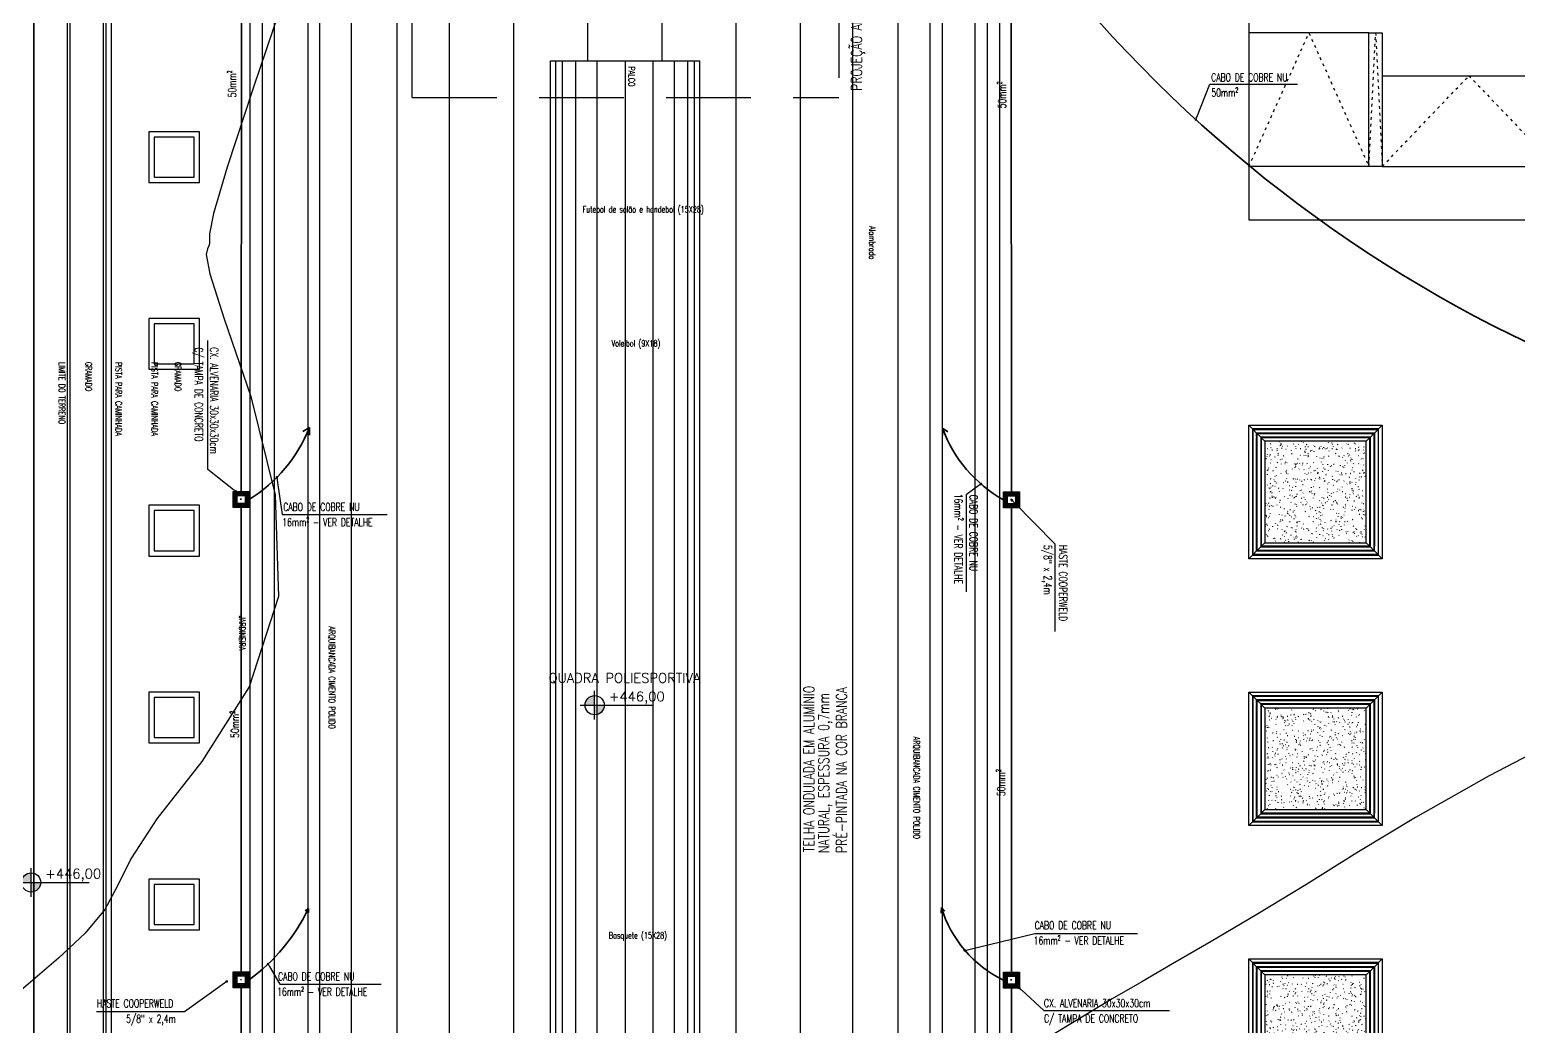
# Model space of a CAD drawing. Header units: inches. Extents: x 462102 to 462370, y 9198066 to 9198227.
# Drawn here: x 462138.5 to 462194.3, y 9198134.2 to 9198171.6 of the extents above; entities that cross this region are included whole.
import ezdxf
from ezdxf import colors
from ezdxf.entities.mleader import LeaderData, LeaderLine
from ezdxf.enums import TextEntityAlignment as Align
from ezdxf.math import Vec2, Vec3

# ---------------------------------------------------------------- set-up
doc = ezdxf.new("R2010")
doc.units = ezdxf.units.IN
doc.header["$MEASUREMENT"] = 0
for name, pattern in [('ACAD_ISO07W100', [3, 0, -3]), ('CONTINU', [0]), ('HIDDEN', [9.524999999999999, 6.35, -3.175]), ('HIDDEN2', [4.762499999999999, 3.175, -1.5875])]:
    doc.linetypes.add(name, pattern=pattern)
for name, color, linetype in [('I-ARQ', 8, 'Continuous'), ('I-CURVANIVEL', 55, 'CONTINU'), ('I-NORMO_ARQ', 8, 'Continuous')]:
    doc.layers.add(name, color=color, linetype=linetype)
for name, color, linetype, lineweight in [('I-CAIXAS', 3, 'Continuous', 30), ('I-ELET_PISO', 5, 'HIDDEN', 35), ('I-LIN_CHAMADA', 9, 'Continuous', 9), ('I-PONTO_ELE', 4, 'Continuous', 30), ('I-TEXTOS', 2, 'Continuous', 25)]:
    doc.layers.add(name, color=color, linetype=linetype, lineweight=lineweight)
doc.styles.add('COTA200', font='ROMANS.SHX')
doc.styles.add('ROMANS', font='romans.shx', dxfattribs={"width": 0.75, "height": 0.1})
doc.linetypes.add('ATERRAMENTO', pattern='A,0.6,-0.25,["+",Standard,S=0.3,R=0,X=-0.11,Y=-0.15],-0.25', length=1.1)

# ---------------------------------------------------------------- blocks, each defined once
blk = doc.blocks.new('A$C41BB26E9')
at = {"layer": 'I-ARQ'}
for p, q in [((3.399999070505146, 25.59999982081354), (-9.29518137127161e-07, 25.59999982081354)), ((11.49999907048186, 25.59999982081354), (3.899999070505146, 25.59999982081354)), ((11.49999907048186, 23.69999982044101), (11.49999907048186, 25.59999982081354)), ((3.399999070505146, 24.09999982081354), (-9.29518137127161e-07, 24.09999982081354)), ((11.49999907048186, 23.69999982044101), (14.49999907048186, 23.69999982044101)), ((11.49999907048186, 21.60999982059002), (11.49999907048186, 23.69999982044101)), ((3.399999070505146, 22.09999982081354), (-9.29518137127161e-07, 22.09999982081354)), ((11.49999907048186, 22.08999982103705), (3.899999070505146, 22.08999982103705)), ((11.49999907048186, 21.60999982059002), (14.49999907048186, 21.60999982059002)), ((3.399999070505146, 20.59999982081354), (-9.29518137127161e-07, 20.59999982081354)), ((7.749999070481863, 16.7299998216331), (11.49999907048186, 16.7299998216331)), ((11.99999907048186, 16.7299998216331), (13.99999907048186, 16.7299998216331)), ((7.249999070481863, 16.07999982126057), (4.249999070481863, 16.07999982126057)), ((4.249999070481863, 11.07999982126057), (4.249999070481863, 16.07999982126057)), ((5.749999070481863, 14.57999982126057), (4.249999070481863, 16.07999982126057)), ((7.249999070481863, 14.57999982126057), (5.749999070481863, 14.57999982126057)), ((5.749999070481863, 12.57999982126057), (5.749999070481863, 14.57999982126057)), ((7.749999070481863, 14.82999982126057), (7.249999070481863, 14.82999982126057)), ((7.749999070481863, 14.82999982126057), (11.49999907048186, 14.82999982126057)), ((11.99999907048186, 14.82999982126057), (14.00158669857774, 14.82999982126057)), ((14.00158669857774, 14.82999982126057), (14.49999907048186, 14.82999982126057)), ((4.249999070481863, 11.07999982126057), (5.749999070481863, 12.57999982126057)), ((7.249999070481863, 12.57999982126057), (5.749999070481863, 12.57999982126057)), ((7.749999070481863, 12.32999982126057), (7.249999070481863, 12.32999982126057)), ((7.749999070481863, 12.32999982126057), (11.49999907048186, 12.32999982126057)), ((11.49999907048186, 12.32999982126057), (11.99999907048186, 12.32999982126057)), ((11.99999907048186, 12.32999982126057), (13.99999907048186, 12.32999982126057)), ((7.249999070481863, 11.07999982126057), (4.249999070481863, 11.07999982126057)), ((7.749999070481863, 10.42999982088804), (11.49999907048186, 10.42999982088804)), ((11.99999907048186, 10.42999982088804), (13.99999907048186, 10.42999982088804)), ((4.499999070481863, 6.999999821186066), (-9.29518137127161e-07, 6.999999821186066)), ((11.49999907048186, 5.879999820142984), (14.49999907048186, 5.879999820142984)), ((11.49999907048186, 3.799999821931124), (11.49999907048186, 5.879999820142984)), ((4.999999070481863, 5.399999821558595), (11.49999907048186, 5.399999821558595)), ((14.49999907048186, 3.799999821931124), (11.49999907048186, 3.799999821931124)), ((11.49999907048186, 1.999999821186066), (11.49999907048186, 3.799999821931124)), ((4.499999070481863, 1.999999821186066), (-9.29518137127161e-07, 1.999999821186066)), ((4.999999070481863, 1.999999821186066), (11.49999907048186, 1.999999821186066))]:
    blk.add_line(p, q, dxfattribs=at)
at = {"layer": 'I-ARQ', "linetype": 'ACAD_ISO07W100', "ltscale": 0.05}
for p, q in [((-9.29518137127161e-07, 25.59999982081354), (1.699999070493504, 24.09999982081354)), ((1.699999070493504, 24.09999982081354), (3.399999070505146, 25.59999982081354)), ((3.399999070505146, 25.59999982081354), (3.649999070505146, 20.59999982081354)), ((3.649999070505146, 20.59999982081354), (3.899999070505146, 25.59999982081354)), ((3.899999070505146, 25.59999982081354), (7.699999070493504, 22.08999982103705)), ((7.699999070493504, 22.08999982103705), (11.49999907048186, 25.59999982081354)), ((11.49999907048186, 23.59999982081354), (14.49999907048186, 23.59999982081354)), ((11.49999907048186, 23.39999982155859), (14.49999907048186, 23.39999982155859)), ((11.49999907048186, 22.99999982118607), (14.49999907048186, 22.99999982118607)), ((-9.29518137127161e-07, 22.09999982081354), (1.699999070493504, 20.59999982081354)), ((1.699999070493504, 20.59999982081354), (3.399999070505146, 22.09999982081354)), ((7.249999070481863, 14.82999982126057), (7.499999070481863, 16.7299998216331)), ((7.499999070481863, 16.7299998216331), (7.749999070481863, 14.82999982126057)), ((7.749999070481863, 14.82999982126057), (9.624999070481863, 16.7299998216331)), ((9.624999070481863, 16.7299998216331), (11.49999907048186, 14.82999982126057)), ((11.99999907048186, 14.82999982126057), (12.99999907048186, 16.7299998216331)), ((12.99999907048186, 16.7299998216331), (13.99999907048186, 14.82999982126057)), ((14.24999907048186, 16.7299998216331), (13.99999907048186, 14.82999982126057)), ((14.49999907048186, 14.82999982126057), (14.24999907048186, 16.7299998216331)), ((7.249999070481863, 12.32999982126057), (7.499999070481863, 10.42999982088804)), ((7.499999070481863, 10.42999982088804), (7.749999070481863, 12.32999982126057)), ((7.749999070481863, 12.32999982126057), (9.624999070481863, 10.42999982088804)), ((9.624999070481863, 10.42999982088804), (11.49999907048186, 12.32999982126057)), ((11.49999907048186, 12.32999982126057), (11.74999907048186, 10.42999982088804)), ((11.74999907048186, 10.42999982088804), (11.99999907048186, 12.32999982126057)), ((11.99999907048186, 12.32999982126057), (12.99999907048186, 10.42999982088804)), ((12.99999907048186, 10.42999982088804), (13.99999907048186, 12.32999982126057)), ((-9.29518137127161e-07, 1.999999821186066), (2.249999070481863, 6.999999821186066)), ((2.249999070481863, 6.999999821186066), (4.499999070481863, 1.999999821186066)), ((4.499999070481863, 1.999999821186066), (4.749999070481863, 6.999999821186066)), ((4.749999070481863, 6.999999821186066), (4.999999070481863, 1.999999821186066)), ((4.999999070481863, 1.999999821186066), (8.249999070481863, 5.399999821558595)), ((8.249999070481863, 5.399999821558595), (11.49999907048186, 1.999999821186066)), ((11.49999907048186, 4.499999821186066), (14.49999907048186, 4.499999821186066)), ((11.49999907048186, 4.099999820813537), (14.49999907048186, 4.099999820813537)), ((11.49999907048186, 3.899999821558595), (14.49999907048186, 3.899999821558595))]:
    blk.add_line(p, q, dxfattribs=at)
at = {"layer": 'I-ARQ'}
for points in [[(14.49999907048186, 23.69999982044101), (14.49999907048186, 27.59999982081354), (-9.29518137127161e-07, 27.59999982081354), (-9.29518137127161e-07, 25.59999982081354)], [(-9.29518137127161e-07, 25.59999982081354), (-9.29518137127161e-07, 1.999999821186066)], [(14.49999907048186, 16.7299998216331), (14.49999907048186, 23.69999982044101)], [(14.49999907048186, 3.799999821931124), (14.49999907048186, 10.42999982088804)], [(-9.29518137127161e-07, 1.999999821186066), (-9.29518137127161e-07, -1.788139343261719e-07), (14.49999907048186, -1.788139343261719e-07), (14.49999907048186, 3.799999821931124)]]:
    blk.add_lwpolyline(points, dxfattribs=at)
for points in [[(3.399999070505146, 25.59999982081354), (3.399999070505146, 20.59999982081354), (3.899999070505146, 20.59999982081354), (3.899999070505146, 25.59999982081354), (3.399999070505146, 25.59999982081354)], [(7.749999070481863, 10.42999982088804), (7.749999070481863, 16.7299998216331), (7.249999070481863, 16.7299998216331), (7.249999070481863, 10.42999982088804)], [(11.99999907048186, 16.7299998216331), (11.99999907048186, 10.42999982088804), (11.49999907048186, 10.42999982088804), (11.49999907048186, 16.7299998216331)], [(14.49999907048186, 16.7299998216331), (14.49999907048186, 10.42999982088804), (13.99999907048186, 10.42999982088804), (13.99999907048186, 16.7299998216331)], [(4.999999070481863, 6.999999821186066), (4.999999070481863, 1.999999821186066), (4.499999070481863, 1.999999821186066), (4.499999070481863, 6.999999821186066)]]:
    blk.add_lwpolyline(points, close=True, dxfattribs=at)
blk = doc.blocks.new('nível-ct-04')
h = blk.add_hatch(color=8)
h.paths.add_polyline_path([(1.047825605148458, -1.31934870298603), (0.8978256051484581, -1.31934870298603), (0.8978256051484581, -1.469348702986029, 0.4142135623730958)])
h.paths.add_polyline_path([(0.8978256051484581, -1.169348702986028, 0.4142135623730958), (0.7478256051484582, -1.31934870298603), (0.8978256051484585, -1.31934870298603)])
for p, q in [((0.8978256051484581, -1.544348702986028), (0.8978256051484581, -1.094348702986029)), ((0.6728256051484585, -1.31934870298603), (1.803147779103823, -1.31934870298603))]:
    blk.add_line(p, q)
blk.add_circle((0.8978256051484581, -1.31934870298603), 0.15)
at = {"style": 'ROMANS'}
blk.add_attdef('0.00', (1.117159978211194, -1.257458989557616), '', height=0.15, dxfattribs=at)
blk = doc.blocks.new('A$C7A5F3391')
at = {"layer": 'I-ARQ', "ltscale": 10}
h = blk.add_hatch(dxfattribs=at)
h.set_pattern_fill('STIPPLE', color=256, scale=1.199999999999999, style=0)
h.set_pattern_definition([(0, (1.314001066493802, 1.12600040435791), (0.5280000000000001, 0.912), [0.024, -0.804, 0.012, -0.3479999999999999, 0.024, -0.8519999999999999]), (10, (1.086001066491008, 1.618000403046608), (0.3227045468060177, 1.141377139893174), [0.01199999999999999, -0.2039999999999996, 0.02399999999999998, -0.6359999999999986, 0.01199999999999999, -0.7919999999999985]), (20, (0.9660010664956644, 1.234000403434038), (0.5338838142368371, 0.8839050135031062), [0.024, -0.6600000000000001, 0.012, -0.4919999999999999, 0.024, -0.384]), (30, (1.314001066493802, 1.162000402808189), (-0.0878770255651225, 1.016207473096821), [0.012, -0.396, 0.024, -0.588, 0.012, -0.7800000000000001]), (40, (0.9780010664835572, 1.426000403240323), (0.1353436692790789, 0.8654814216296473), [0.02399999999999998, -0.5279999999999986, 0.01199999999999999, -0.3359999999999992, 0.02399999999999998, -0.6119999999999985]), (49.99999999999999, (1.158001066418365, 0.9940004032105207), (-0.3209914589391149, 0.942933976102324), [0.012, -0.4440000000000001, 0.024, -0.7320000000000001, 0.012, -0.3720000000000001]), (59.99999999999999, (1.194001066498458, 1.078000403940678), (-0.3978921197972753, 0.8948306325798366), [0.024, -0.4919999999999999, 0.012, -0.5760000000000001, 0.024, -0.4440000000000001]), (70, (1.062001066398807, 0.9340004026889801), (-0.4395690809214816, 0.8623473911932729), [0.01199999999999999, -0.2279999999999996, 0.02399999999999998, -0.3839999999999992, 0.01199999999999999, -0.5279999999999986]), (80, (1.122001066454686, 1.642000403255224), (-0.8342613752752936, 0.6588778018143997), [0.02399999999999998, -0.5279999999999986, 0.01199999999999999, -0.6239999999999986, 0.02399999999999998, -0.5879999999999984]), (90, (1.194001066498458, 1.12600040435791), (-1.056, 0.4440000000000001), [0.012, -0.3720000000000001, 0.024, -0.7320000000000001, 0.012, -0.7440000000000001]), (99.99999999999984, (1.002001066459343, 1.498000403866172), (-0.9564327567144508, 0.5868324990008614), [0.024, -0.4679999999999999, 0.012, -0.3839999999999999, 0.024, -0.8759999999999998]), (109.9999999999999, (0.9180010664276779, 0.814000403508544), (-0.8941034981209792, 0.3513900036253563), [0.012, -0.3119999999999997, 0.02399999999999999, -0.6359999999999995, 0.012, -0.6959999999999995]), (120, (0.5940010664053261, 0.9580004028975964), (-1.167384387633061, 0.101969071343143), [0.02399999999999998, -0.8039999999999985, 0.01199999999999999, -0.3719999999999992, 0.02399999999999998, -0.4919999999999992]), (130, (0.8580010664882138, 0.6940004043281078), (-1.153201201712265, 0.2542105197850551), [0.012, -0.264, 0.024, -0.5160000000000001, 0.012, -0.6720000000000002]), (140, (0.4980010665021837, 1.654000403359532), (-0.8361066983658826, -0.0816675513757016), [0.024, -0.4320000000000001, 0.012, -0.3720000000000001, 0.024, -0.504]), (150, (1.494001066428609, 0.6220004037022591), (-0.9452998889711172, -0.7013074360871939), [0.012, -0.336, 0.024, -0.7440000000000001, 0.012, -0.684]), (160, (0.7020010664127767, 1.294000403955579), (-0.918770361561692, -0.5595042651453135), [0.02399999999999998, -0.5039999999999986, 0.01199999999999999, -0.4559999999999992, 0.02399999999999998, -0.7319999999999985]), (170, (0.7740010664565489, 1.006000403314829), (-0.8459059631251259, -0.5819511161165967), [0.01199999999999999, -0.3959999999999992, 0.02399999999999998, -0.5399999999999985, 0.01199999999999999, -0.5279999999999986])])
h.paths.add_polyline_path([(4.400001066504046, 0.6000004038214684), (4.400001066504046, 4.400000402703881), (0.6000010668067262, 4.400000402703881), (0.6000010664574802, 0.6000004038214684)])
for p, q in [((0.1350010664900765, 4.865000404417515), (1.06648076325655e-06, 5.000000404193997)), ((0.2900010664016008, 4.710000403225422), (0.1550010665087029, 4.845000403001904)), ((0.4450010664295405, 4.555000403895974), (0.3100010665366426, 4.690000403672457)), ((0.465001066448167, 4.535000404343009), (0.6000010664574802, 4.400000402703881)), ((4.535001066396944, 4.535000404343009), (4.400001066504046, 4.400000402703881)), ((4.555001066531986, 4.555000403895974), (4.690001066424884, 4.690000403672457)), ((4.71000106644351, 4.710000403225422), (4.845001066452824, 4.845000403001904)), ((4.86500106647145, 4.865000404417515), (5.000001066480763, 5.000000404193997)), ((0.465001066448167, 0.4650004040449858), (0.6000010664574802, 0.6000004038214684)), ((4.535001066396944, 0.4650004040449858), (4.400001066504046, 0.6000004038214684)), ((0.1350010664900765, 0.13500040397048), (1.06648076325655e-06, 4.041939973831177e-07)), ((0.2900010664016008, 0.2900004032999277), (0.1550010665087029, 0.1550004035234451)), ((0.4450010664295405, 0.4450004026293755), (0.3100010665366426, 0.3100004028528929)), ((4.555001066531986, 0.4450004026293755), (4.690001066424884, 0.3100004028528929)), ((4.71000106644351, 0.2900004032999277), (4.845001066452824, 0.1550004035234451)), ((4.86500106647145, 0.13500040397048), (5.000001066480763, 4.041939973831177e-07))]:
    blk.add_line(p, q, dxfattribs=at)
for points in [[(1.06648076325655e-06, 4.865000404417515), (1.06648076325655e-06, 5.000000404193997), (5.000001066480763, 5.000000404193997), (5.000001066480763, 4.041939973831177e-07), (4.86500106647145, 4.041939973831177e-07)], [(5.000001066480763, 0.13500040397048), (5.000001066480763, 4.041939973831177e-07), (1.06648076325655e-06, 4.041939973831177e-07), (1.06648076325655e-06, 5.000000404193997), (0.1350010664900765, 5.000000404193997)], [(1.06648076325655e-06, 4.710000403225422), (1.06648076325655e-06, 4.845000403001904)], [(1.06648076325655e-06, 4.555000403895974), (1.06648076325655e-06, 4.690000403672457)], [(0.1350010664900765, 4.865000404417515), (0.1350010664900765, 0.13500040397048), (4.86500106647145, 0.13500040397048)], [(4.86500106647145, 0.13500040397048), (4.86500106647145, 4.865000404417515), (0.1350010664900765, 4.865000404417515)], [(0.1550010665087029, 4.845000403001904), (4.845001066452824, 4.845000403001904), (4.845001066452824, 0.1550004035234451), (0.1550010665087029, 0.1550004035234451), (0.1550010665087029, 4.845000403001904)], [(0.2900010664016008, 4.710000403225422), (0.2900010664016008, 0.2900004032999277), (4.71000106644351, 0.2900004032999277)], [(0.2900010664016008, 4.575000403448939), (0.2900010665180162, 4.710000403225422), (4.71000106644351, 4.710000403225422), (4.71000106644351, 0.4650004040449858)], [(4.71000106644351, 0.2900004032999277), (4.71000106644351, 4.710000403225422), (0.2900010664016008, 4.710000403225422)], [(4.53500106651336, 0.2900004032999277), (0.2900010665180162, 0.2900004032999277), (0.2900010665180162, 4.535000404343009)], [(4.53500106651336, 0.4650004040449858), (0.465001066448167, 0.4650004040449858), (0.465001066448167, 4.535000404343009)], [(4.535001066396944, 4.041939973831177e-07), (4.400001066504046, 4.041939973831177e-07)]]:
    blk.add_lwpolyline(points, dxfattribs=at)
for points in [[(4.690001066424884, 0.3100004028528929), (0.3100010665366426, 0.3100004028528929), (0.3100010665366426, 4.690000403672457), (4.690001066424884, 4.690000403672457), (4.690001066424884, 0.3100004028528929)], [(4.555001066531986, 0.4450004026293755), (4.555001066531986, 4.555000403895974), (0.4450010664295405, 4.555000403895974), (0.4450010664295405, 0.4450004026293755), (4.555001066531986, 0.4450004026293755)], [(0.465001066448167, 4.535000404343009), (0.465001066448167, 0.4650004040449858), (4.53500106651336, 0.4650004040449858), (4.53500106651336, 4.535000404343009)], [(4.400001066504046, 0.6000004038214684), (4.400001066504046, 4.400000402703881), (0.6000010664574802, 4.400000402703881), (0.6000010664574802, 0.6000004038214684), (4.400001066504046, 0.6000004038214684)]]:
    blk.add_lwpolyline(points, close=True, dxfattribs=at)
blk = doc.blocks.new('A$C21CB53E2')
at = {"layer": 'I-ARQ'}
for p, q in [((74.66796443495582, 28.10000092028349), (10.11734063204085, 28.10000092028395)), ((74.66796443495582, 27.63315909984999), (10.11734063204085, 27.63315909985022)), ((74.66796443495582, 27.17772923855159), (10.11734063204085, 27.17772923855159)), ((75.11754856634457, 25.95000092028408), (9.667548566345658, 25.95000092028386)), ((75.11754856634548, 25.48884090134925), (9.667548566344976, 25.48884090134925)), ((75.11754856634502, 24.2933401874875), (9.667548566345204, 24.29334018748727)), ((75.11754856634502, 22.58468454463673), (9.667548566344976, 22.58468454463673)), ((75.11754856634502, 20.62815266343341), (9.667548566345431, 20.62815266343341)), ((75.11754856634502, 18.21528372856051), (9.667548566345431, 18.21528372856028)), ((16.96754856634493, 11.25000092028404), (16.96754856634448, 16.85000092028395)), ((67.8175485663462, 16.85000092028395), (16.96754856634493, 16.85000092028395)), ((67.8175485663462, 16.6500009202839), (16.96754856634493, 16.6500009202839)), ((67.8175485663462, 16.4000009202839), (16.96754856634493, 16.4000009202839)), ((67.8175485663462, 15.9000009202839), (16.96754856634493, 15.9000009202839)), ((16.96754856634493, 15.43422089745422), (9.667548566345431, 15.43422089745422)), ((67.8175485663462, 15.10000092028395), (16.96754856634493, 15.10000092028395)), ((16.96754856634493, 14.05000092028376), (67.81754856634666, 14.05000092028376)), ((67.81754856634666, 13.00000092028404), (16.96754856634493, 13.00000092028404)), ((16.96754856634493, 12.65582397035178), (9.667548566345431, 12.65582397035178)), ((67.81754856634666, 12.20000092028386), (16.96754856634493, 12.20000092028386)), ((67.81754856634666, 11.70000092028386), (16.96754856634493, 11.70000092028386)), ((67.81754856634666, 11.45000092028386), (16.96754856634493, 11.45000092028386)), ((67.81754856634666, 11.25000092028404), (16.96754856634493, 11.25000092028404)), ((75.11754856634502, 9.874761139245493), (9.667548566345431, 9.874761139245493)), ((75.11754856634502, 7.461892204372589), (9.667548566345431, 7.461892204372589)), ((18.34248583493013, 6.067880218281289), (9.667548566345204, 6.067880218281289)), ((75.11754856634502, 5.50536032316927), (9.667548566344976, 5.505360323169043)), ((75.11754856634502, 3.796704680318726), (9.667548566345204, 3.796704680318726)), ((75.11754856634548, 2.601203966456751), (9.667548566344976, 2.601203966456524)), ((9.667548566345204, 2.150000920283901), (75.11754856634548, 2.1500009202814)), ((74.66817236926204, 0.9123222320297373), (10.11734063204085, 0.9123222320295099)), ((74.66817236926204, 0.4568923707311114), (10.11734063204085, 0.4568923707308841)), ((74.66817236926204, 9.202844921674114e-07), (10.11734063204085, 9.202840374200605e-07))]:
    blk.add_line(p, q, dxfattribs=at)
at = {"layer": 'I-ARQ', "linetype": 'HIDDEN2'}
for p in [(9.667548566345658, 22.06788021828129), (18.34248583493059, 6.067880218281289)]:
    blk.add_line(p, (18.34248583493059, 22.06788021828106), dxfattribs=at)
at = {"layer": 'I-NORMO_ARQ', "style": 'ROMANS', "width": 0.75}
for s, p in [('PROJEÇÃO ANFI-TEATRO', (18.09552113756462, 22.92930657310967)), ('PRÉ-PINTADA NA COR BRANCA', (46.65857842528902, 22.36408545566888)), ('NATURAL, ESPESSURA 0,7mm', (46.65857842528902, 21.6977477198107)), ('TELHA ONDULADA EM ALUMÍNIO', (46.62643556814618, 21.14254981353229))]:
    blk.add_text(s, height=0.4, rotation=180, dxfattribs=at).set_placement(p)
blk = doc.blocks.new('JUAZEIRO_BLOCO')
at = {"layer": 'I-ARQ'}
for p, q in [((461828.9743295327, 9198192.834912125, 446.0000000000001), (461828.9741065404, 9198100.157361489, 446.0000000000001)), ((461828.9742180366, 9198146.496136807, 446.0000000000001), (461828.97432953, 9198192.834912132, 446.0000000000001)), ((461830.2243541618, 9198192.865973864, 446.0000000000001), (461830.2241064035, 9198100.15735096, 446.0000000000001)), ((461830.3241063957, 9198192.940968724, 446.0000000000001), (461830.3241064036, 9198110.72088972, 446.0000000000001)), ((461831.5741063952, 9198192.940968728, 446.0000000000001), (461831.5741063994, 9198110.72061366, 446.0000000000001)), ((461831.6741063952, 9198192.940968728, 446.0000000000001), (461831.6741063994, 9198110.72061366, 446.0000000000001)), ((461831.8741063952, 9198192.940968728, 446.0000000000001), (461831.8741063994, 9198110.72061366, 446.0000000000001)), ((461828.9740607737, 9198100.153742524, 446.0000000000001), (461828.9742180366, 9198146.496136807, 446.0000000000001))]:
    blk.add_line(p, q, dxfattribs=at)
at = {"layer": 'I-ARQ', "elevation": 446.0000000000001, "flags": 128}
for points in [[(461835.6428347847, 9198104.363733249, -1.841338907149301), (461828.9741065404, 9198100.157361485), (461828.97432953, 9198192.834912129, -0.408864240472913), (461841.2380793752, 9198205.536487207), (461914.2341016061, 9198205.535424743, -0.4089237413250195), (461926.4978513917, 9198192.834912129), (461926.4980743812, 9198100.157361494, -1.841338897689902), (461919.8293461381, 9198104.363733895, -8.268917707333426)], [(461828.9742361191, 9198154.01158512), (461828.9743295301, 9198192.834912123, -0.4088642420653616), (461841.2380794407, 9198205.536487207), (461877.7360904609, 9198205.535955975), (461914.2341016077, 9198205.535424743, -0.4089237411122317), (461926.4978513917, 9198192.834912129), (461926.4979628864, 9198146.496136812)]]:
    blk.add_lwpolyline(points, format="xyb", dxfattribs=at)
at = {"layer": 'I-ARQ', "elevation": 446, "flags": 128}
for points in [[(461835.1942668744, 9198167.753303459), (461833.2942668745, 9198167.753303459), (461833.2942668745, 9198165.85330346), (461835.1942668744, 9198165.85330346)], [(461834.9942668744, 9198167.55330346), (461833.4942668744, 9198167.55330346), (461833.4942668744, 9198166.05330346), (461834.9942668744, 9198166.05330346)], [(461835.1942668744, 9198160.753303459), (461833.2942668745, 9198160.753303459), (461833.2942668745, 9198158.85330346), (461835.1942668744, 9198158.85330346)], [(461834.9942668744, 9198160.55330346), (461833.4942668744, 9198160.55330346), (461833.4942668744, 9198159.05330346), (461834.9942668744, 9198159.05330346)], [(461835.1942668744, 9198153.753303459), (461833.2942668745, 9198153.753303459), (461833.2942668745, 9198151.85330346), (461835.1942668744, 9198151.85330346)], [(461834.9942668744, 9198153.55330346), (461833.4942668744, 9198153.55330346), (461833.4942668744, 9198152.05330346), (461834.9942668744, 9198152.05330346)], [(461835.1942668744, 9198146.753303459), (461833.2942668745, 9198146.753303459), (461833.2942668745, 9198144.85330346), (461835.1942668744, 9198144.85330346)], [(461834.9942668744, 9198146.55330346), (461833.4942668744, 9198146.55330346), (461833.4942668744, 9198145.05330346), (461834.9942668744, 9198145.05330346)], [(461835.1942668744, 9198139.745659972), (461833.2942668745, 9198139.745659972), (461833.2942668745, 9198137.845659973), (461835.1942668744, 9198137.845659973)], [(461834.9942668744, 9198139.545659972), (461833.4942668744, 9198139.545659972), (461833.4942668744, 9198138.045659972), (461834.9942668744, 9198138.045659972)]]:
    blk.add_lwpolyline(points, close=True, dxfattribs=at)
at = {"layer": 'I-CURVANIVEL', "flags": 128}
for points, elevation in [([(461840.1126545926, 9198227.127946895), (461840.4124263837, 9198227.015050981), (461840.6671156802, 9198226.28898051), (461841.0031481963, 9198224.330588754), (461841.4096028272, 9198220.822138065), (461841.8406958146, 9198216.633610629), (461842.2419277412, 9198212.931918584), (461842.574853842, 9198210.597837705), (461842.8652479753, 9198209.36759828), (461843.1549386558, 9198208.69129422), (461843.4580631132, 9198207.994194437), (461843.6779934434, 9198206.602267822), (461843.6904104557, 9198203.816658247), (461843.4208371278, 9198199.281739306), (461842.9941650965, 9198194.014803428), (461842.5851281666, 9198189.376372768), (461842.3288124535, 9198186.405144943), (461842.2017133219, 9198184.85251947), (461842.1406784483, 9198184.148071328), (461842.0819518168, 9198183.766654935), (461841.9593626381, 9198183.364242457), (461841.7061364274, 9198182.642085489), (461841.2605177209, 9198181.33723183), (461840.580827121, 9198179.329914084), (461839.6304042485, 9198176.536161052), (461838.4258880555, 9198173.013846386), (461837.1971148257, 9198169.388223121), (461836.2272201736, 9198166.426389137), (461835.7202333119, 9198164.691341698), (461835.563757843, 9198163.929675639), (461835.5662909659, 9198163.683885152), (461835.5686701999, 9198163.5669517), (461835.5410943489, 9198163.473805701), (461835.4861025356, 9198163.36986482), (461835.4410060097, 9198163.150184091), (461835.5822045293, 9198162.428368041), (461836.1208699776, 9198160.747658558), (461837.1171687115, 9198157.834906317), (461838.0272449775, 9198154.151397116), (461838.1562374963, 9198150.342025543), (461837.0569850589, 9198146.95508855), (461835.2731267372, 9198144.152492587), (461833.5960016755, 9198141.99954648), (461832.6142659876, 9198140.506605474), (461832.1058436765, 9198139.464210542), (461831.6459757156, 9198138.607949084), (461830.9007161005, 9198137.721256303), (461829.8993709097, 9198136.77895862), (461828.7620592409, 9198135.803730262), (461827.5975992793, 9198134.819094803), (461826.4696055465, 9198133.851973152), (461825.4303916491, 9198132.93013556), (461824.5240399656, 9198132.081062052), (461823.7617079649, 9198131.33107177), (461823.1463218877, 9198130.706193626), (461822.6701041418, 9198130.217358291), (461822.2824618125, 9198129.81510342), (461821.9220981537, 9198129.434868421), (461821.5243859769, 9198129.002204364), (461821.0113763266, 9198128.403108919), (461820.3017898051, 9198127.513691396), (461819.3304335326, 9198126.227240928), (461818.0964607064, 9198124.505765928), (461816.6151110423, 9198122.328454616), (461814.9268082225, 9198119.737588024), (461813.1727118037, 9198117.027818423), (461811.5191653076, 9198114.556890879), (461810.0682243486, 9198112.553362476), (461808.664792901, 9198110.729038294), (461807.0894870327, 9198108.666535435), (461805.2216752666, 9198106.092806187), (461803.3357359558, 9198103.312143661), (461801.8047999095, 9198100.773176175), (461800.9018919542, 9198098.834244391), (461800.499612978, 9198097.492538419), (461800.3704578856, 9198096.65496071), (461800.3223047204, 9198096.221094945), (461800.3045640806, 9198096.061249664), (461800.3020297036, 9198096.038414624)], 447.9999996842639), ([(461898.1126596829, 9198227.159372637), (461898.2303214574, 9198227.113748157), (461898.2015451429, 9198226.824058989), (461897.9591864878, 9198226.043479312), (461897.4169000684, 9198224.605134878), (461896.6494172816, 9198222.653674332), (461895.7717387324, 9198220.411627049), (461894.8981131081, 9198218.065071939), (461894.1397814321, 9198215.654286059), (461893.6072328126, 9198213.183095999), (461893.3684026338, 9198210.595606541), (461893.3210113817, 9198207.597035183), (461893.3202258176, 9198203.83287761), (461893.2521425207, 9198199.14782923), (461893.1265773295, 9198194.183384351), (461892.9842758991, 9198189.780237), (461892.8019132105, 9198186.549767517), (461892.2998815489, 9198184.186101502), (461891.1345025274, 9198182.154050885), (461889.1527140575, 9198179.93986943), (461886.9639192566, 9198177.115578335), (461885.3681375422, 9198173.274640651), (461885.0000232055, 9198168.301962389), (461885.8327700278, 9198163.248221384), (461887.6742066664, 9198159.455538433), (461890.314417328, 9198157.865382416), (461893.4725084248, 9198157.816614535), (461896.8498419191, 9198158.247444069), (461900.1266226278, 9198158.296761567), (461902.8984267779, 9198157.906182636), (461904.7396734499, 9198157.21800414), (461905.3376502584, 9198156.3531689), (461904.8311189546, 9198155.347203504), (461903.4717098263, 9198154.214280501), (461901.5446013038, 9198152.993646277), (461899.4691644016, 9198151.82484261), (461897.6983182795, 9198150.872485138), (461896.4914295357, 9198150.216500083), (461895.3336545303, 9198149.598056087), (461893.5165970608, 9198148.673632387), (461890.5733914087, 9198147.210323477), (461887.003293786, 9198145.417684907), (461883.547090887, 9198143.61588748), (461880.775032918, 9198142.057482371), (461878.5752241254, 9198140.724542225), (461876.6652322678, 9198139.531520043), (461874.8300236692, 9198138.416219506), (461873.1241589088, 9198137.409846902), (461871.6695971339, 9198136.56695918), (461870.5147836364, 9198135.90047823), (461869.4141082941, 9198135.256785696), (461868.0484471318, 9198134.440628147), (461866.2242402425, 9198133.334104972), (461864.2501839893, 9198132.12872679), (461862.5605388081, 9198131.093357034), (461861.4626980615, 9198130.420722816), (461860.7565868377, 9198129.99900598), (461860.1152631562, 9198129.640252048), (461859.2956050748, 9198129.202807175), (461858.389770803, 9198128.730220055), (461857.5737385904, 9198128.312340014), (461856.9816271039, 9198128.015355788), (461856.5801166904, 9198127.810813805), (461856.2940281113, 9198127.646599894), (461856.0554325294, 9198127.48012739), (461855.8254026988, 9198127.306919632), (461855.5722617717, 9198127.132027455), (461855.2034967852, 9198126.887338627), (461854.383250311, 9198126.21208861), (461852.7148288038, 9198124.672349786), (461850.0057458284, 9198122.04710467), (461846.8803433838, 9198118.966976253), (461844.1671705774, 9198116.27549765), (461842.4752791384, 9198114.599461257), (461841.5357312897, 9198113.698696636), (461840.8600918755, 9198113.116292616), (461840.0393061408, 9198112.459218781), (461838.981840931, 9198111.589967687), (461837.6755434913, 9198110.434912615), (461836.1361240454, 9198108.963716451), (461834.4907447346, 9198107.319200462), (461832.8944306813, 9198105.687475506), (461831.4660673629, 9198104.203048637), (461830.1799816845, 9198102.794011686), (461828.9743609067, 9198101.336852664), (461827.8275280661, 9198099.76256616), (461826.8783492979, 9198098.22017301), (461826.3058265142, 9198096.913200619), (461826.2051197609, 9198095.949771753), (461826.3360216289, 9198095.056390649), (461826.3744828441, 9198093.864156906), (461826.0812870528, 9198092.140395178), (461825.5565495796, 9198090.197330303), (461824.9852186676, 9198088.483412186), (461824.4988797675, 9198087.32894225), (461824.0156671563, 9198086.591628067), (461823.4003523177, 9198086.011028739), (461822.572771702, 9198085.408783076), (461821.6730216236, 9198084.934848737), (461820.8962633631, 9198084.82126308), (461820.3874674446, 9198085.227887832), (461820.0908413631, 9198086.025882157), (461819.9004018563, 9198087.014229592), (461819.7097913476, 9198087.984742496), (461819.4111549989, 9198088.70054856), (461818.8962636579, 9198088.917604316), (461818.1104382382, 9198088.477819975), (461817.2131999136, 9198087.566920495), (461816.4176199224, 9198086.456584511), (461815.8846358508, 9198085.360045228), (461815.5666506675, 9198084.256754061), (461815.3639336894, 9198083.06771699), (461815.1934300853, 9198081.762026167), (461815.0387884511, 9198080.501118496), (461814.900333233, 9198079.49451705), (461814.7494985293, 9198078.840807198), (461814.4421570401, 9198078.194823483), (461813.805291114, 9198077.100462753), (461812.7473431387, 9198075.273322105), (461811.5025956513, 9198073.11579969), (461810.3867912267, 9198071.201993909), (461809.6435116397, 9198069.97180924), (461809.2276954685, 9198069.328374468), (461809.02212049, 9198069.04062443), (461808.9239337988, 9198068.909081532), (461808.8877597548, 9198068.860618357), (461808.8825920339, 9198068.85369505)], 446.9999996849687)]:
    blk.add_lwpolyline(points, dxfattribs=dict(at, elevation=elevation))
at = {"rotation": 269.9999999999999}
blk.add_blockref('A$C21CB53E2', (461837.0963866651, 9198187.381059961, 446), dxfattribs=at)
at = {"layer": 'I-ARQ'}
for name, p in [('A$C41BB26E9', (461874.5342677996, 9198164.453303635, 446)), ('A$C7A5F3391', (461874.5342658036, 9198151.7531278, 446)), ('A$C7A5F3391', (461874.5342658036, 9198141.7531278, 446)), ('A$C7A5F3391', (461874.5342658036, 9198131.7531278, 446))]:
    blk.add_blockref(name, p, dxfattribs=at)
at = {"layer": 'I-ARQ', "xscale": 2.400000002235174, "yscale": 2.399999998509884, "zscale": 2.399999999999998}
for p in [(461847.8508821948, 9198149.427944364, 446), (461826.7236745149, 9198142.787703807, 446)]:
    blk.add_blockref('nível-ct-04', p, dxfattribs=at).add_auto_attribs({'0.00': '+446,00'})
at = {"layer": 'I-ARQ', "style": 'COTA200'}
blk.add_text('QUADRA POLIESPORTIVA', height=0.3600000000000001, dxfattribs=at).set_placement((461851.1248254625, 9198147.282950005, 446), align=Align.MIDDLE_CENTER)
blk = doc.blocks.new('30X30')
at = {"layer": 'I-CAIXAS', "lineweight": 0}
h = blk.add_hatch(dxfattribs=at)
h.set_pattern_fill('STEEL', color=9, scale=0.018, style=0)
h.set_pattern_definition([(45, (-539.5744688975968, 88.7598060252656), (-0.04041115254481119, 0.04041115254481119), []), (45, (-539.5744688975968, 88.78838102526561), (-0.04041115254481119, 0.04041115254481119), [])])
h.paths.add_polyline_path([(0.2999999999999545, 0.3000000000000256), (-0.2999999999999545, 0.3000000000000256), (-0.2999999999999545, -0.299999999999983), (0.2999999999999545, -0.2999999999999829)])
h.paths.add_polyline_path([(0.1499999999999773, -0.1499999999999773), (-0.1499999999999773, -0.1499999999999772), (-0.1499999999999773, 0.1500000000000199), (0.1499999999999773, 0.1500000000000199)], flags=16)
at = {"layer": 'I-CAIXAS'}
for points in [[(-0.2999999999999545, 0.3000000000000256), (0.2999999999999545, 0.3000000000000256), (0.2999999999999545, -0.2999999999999829), (-0.2999999999999545, -0.2999999999999829)], [(-0.1499999999999773, 0.1500000000000199), (0.1499999999999773, 0.1500000000000199), (0.1499999999999773, -0.1499999999999773), (-0.1499999999999773, -0.1499999999999773)]]:
    blk.add_lwpolyline(points, close=True, dxfattribs=at)
blk = doc.blocks.new('_Dot')
at = {"color": 0, "linetype": 'ByBlock', "lineweight": -2}
blk.add_line((-0.5, 0), (-1, 0), dxfattribs=at)
at = {"color": 0, "linetype": 'ByBlock', "const_width": 0.5}
blk.add_lwpolyline([(-0.25, 0, 1), (0.25, 0, 1)], format="xyb", close=True, dxfattribs=at)

msp = doc.modelspace()

# ---------------------------------------------------------------- linework, layer by layer
at = {"layer": 'I-ELET_PISO', "linetype": 'ATERRAMENTO', "ltscale": 2}
for p, q in [((462146.4714356464, 9198175.181763358, 446), (462146.4540416215, 9198154.275417786, 446)), ((462175.3298715137, 9198175.252456501, 446), (462175.3345984005, 9198154.26106859, 446)), ((462146.4540416215, 9198153.675417786, 446), (462146.4607149184, 9198136.27076842, 446)), ((462146.4607149184, 9198135.670768421, 446), (462146.4781847473, 9198114.811016971, 446)), ((462175.3377618183, 9198135.660200186, 446), (462175.3428208314, 9198126.206351444, 446))]:
    msp.add_line(p, q, dxfattribs=at)
at = {"layer": 'I-ELET_PISO'}
for p, q in [((462149.0174910434, 9198156.673545914, 446), (462148.7770865865, 9198156.51516972, 446)), ((462149.0174910434, 9198156.673545914, 446), (462149.0174910434, 9198156.381157694, 446)), ((462172.7576692298, 9198156.638769502, 446), (462172.7488884803, 9198156.364271192, 446)), ((462172.7576692298, 9198156.638769502, 446), (462172.9524178922, 9198156.505732158, 446)), ((462148.9829272486, 9198138.650683548, 446), (462148.8545826793, 9198138.552779743, 446)), ((462148.9829272486, 9198138.650683548, 446), (462148.9829272486, 9198138.497510124, 446)), ((462172.7147178471, 9198138.684911342, 446), (462172.6976358693, 9198138.466522332, 446)), ((462172.7147178471, 9198138.684911342, 446), (462172.845933453, 9198138.542395867, 446))]:
    msp.add_line(p, q, dxfattribs=at)
at = {"layer": 'I-ELET_PISO', "linetype": 'ATERRAMENTO', "ltscale": 4}
msp.add_line((462175.3345984005, 9198153.66106859, 446), (462175.3377618183, 9198136.260200186, 446), dxfattribs=at)
at = {"layer": 'I-ELET_PISO', "linetype": 'ATERRAMENTO', "ltscale": 2}
for centre, radius, start, end in [((462216.5708727076, 9198205.821557226, 446), 50.91545971365273, 216.4768003887704, 244.7030652415562), ((462143.8632234547, 9198158.698977767, 446), 5.537946241171463, 301.4666275336461, 338.5470538728954), ((462177.5385860007, 9198158.397205077, 446), 5.094041699122754, 200.1936739824235, 240.5573430699816), ((462176.9606226094, 9198139.95224985, 446), 4.431010510295338, 196.6195705650511, 244.2811591921216)]:
    msp.add_arc(centre, radius, start, end, dxfattribs=at)
at = {"layer": 'I-ELET_PISO', "linetype": 'ATERRAMENTO', "ltscale": 4}
msp.add_arc((462142.6005653095, 9198141.681703802, 446), 7.065523880751305, 306.0715892103739, 334.5966890412505, dxfattribs=at)
at = {"layer": 'I-PONTO_ELE'}
for points in [[(462146.418618324, 9198153.955897698, 446), (462146.418618324, 9198154.0133977, 446), (462146.4761183251, 9198153.955897698, 446), (462146.4761183251, 9198154.0133977, 446)], [(462175.299175103, 9198153.941548504, 446), (462175.299175103, 9198153.999048503, 446), (462175.3566751041, 9198153.941548504, 446), (462175.3566751041, 9198153.999048503, 446)], [(462146.425291621, 9198135.951248333, 446), (462146.425291621, 9198136.008748334, 446), (462146.482791622, 9198135.951248333, 446), (462146.482791622, 9198136.008748334, 446)], [(462175.3023385208, 9198135.940680098, 446), (462175.3023385208, 9198135.998180099, 446), (462175.3598385219, 9198135.940680098, 446), (462175.3598385219, 9198135.998180099, 446)]]:
    msp.add_solid(points, dxfattribs=at)

# ---------------------------------------------------------------- block references
at = {"layer": 'I-CAIXAS', "rotation": 180}
for p in [(462146.4540416215, 9198153.975417785, 446), (462175.3345984005, 9198153.961068591, 446), (462146.4607149184, 9198135.97076842, 446), (462175.3377618183, 9198135.960200185, 446)]:
    msp.add_blockref('30X30', p, dxfattribs=at)
at = {"layer": 'I-TEXTOS', "color": 2}
msp.add_blockref('JUAZEIRO_BLOCO', (309.7066408860264, 0), dxfattribs=at)

# ---------------------------------------------------------------- texts
at = {"layer": 'I-NORMO_ARQ', "style": 'ROMANS', "width": 0.7}
for s, p in [('PALCO', (462161.0984806668, 9198169.824480392, 446)), ('Alambrado', (462170.1190061148, 9198163.59391038, 446)), ('ARQUIBANCADA CIMENTO POLIDO', (462149.8608733405, 9198147.295384, 446)), ('ARQUIBANCADA CIMENTO POLIDO', (462171.7860031508, 9198143.16942207, 446))]:
    msp.add_text(s, height=0.24, rotation=270, dxfattribs=at).set_placement(p, align=Align.MIDDLE_CENTER)
for s, p in [('Futebol de salão e handebol (15X28)', (462161.5313571345, 9198164.843153099, 446)), ('Voleibol (9X18)', (462161.2602891445, 9198159.822398381, 446)), ('Basquete (15X28)', (462161.3340128165, 9198137.63544224, 446))]:
    msp.add_text(s, height=0.24, dxfattribs=at).set_placement(p, align=Align.MIDDLE_CENTER)
for s, p in [('LIMITE DO TERRENO', (462139.6186864384, 9198159.12744055, 446)), ('GRAMADO', (462140.6209077694, 9198159.12744055, 446)), ('PISTA PARA CAMINHADA', (462141.7459077694, 9198159.12744055, 446)), ('PISTA PARA CAMINHADA', (462143.095907769, 9198159.12744055, 446)), ('GRAMADO', (462143.970907769, 9198159.12744055, 446)), ('JARDINEIRA', (462146.3837444212, 9198149.62168711, 446))]:
    msp.add_text(s, height=0.24, rotation=270, dxfattribs=at).set_placement(p)
at = {"layer": 'I-TEXTOS', "color": 2, "style": 'ROMANS', "width": 0.7}
for s, rotation, p in [('50mm²', 90, (462146.2719966993, 9198169.040642545, 446)), ('50mm²', 90, (462175.1350731822, 9198168.628392236, 446)), ('C/ TAMPA DE CONCRETO', 270, (462144.7210200902, 9198159.671349093, 446)), ('CX. ALVENARIA 30x30x30cm', 270, (462145.2941437017, 9198159.677124968, 446)), ('16mm² - VER DETALHE', 270, (462173.1979429804, 9198154.18861036, 446)), ('CABO DE COBRE NU', 270, (462173.7708211791, 9198154.151652884, 446)), ('5/8" x 2,4m', 270, (462176.5547290973, 9198152.267798074, 446)), ('HASTE COOPERWELD', 270, (462177.1278527107, 9198152.273573948, 446)), ('50mm²', 90, (462146.3773935917, 9198145.038555553, 446)), ('50mm²', 90, (462175.0986689207, 9198142.85391061, 892))]:
    msp.add_text(s, height=0.3, rotation=rotation, dxfattribs=at).set_placement(p)
for s, p in [('CABO DE COBRE NU', (462182.8286761885, 9198169.640881332)), ('50mm²', (462182.834452063, 9198169.067757718)), ('CABO DE COBRE NU', (462148.0388695896, 9198153.54205372, 446)), ('16mm² - VER DETALHE', (462148.0019121114, 9198152.969175523, 446)), ('CABO DE COBRE NU', (462176.2090899436, 9198137.865023566, 446)), ('16mm² - VER DETALHE', (462176.1721324654, 9198137.292145368, 446)), ('CABO DE COBRE NU', (462147.8449337836, 9198135.946996678, 446)), ('16mm² - VER DETALHE', (462147.8079763073, 9198135.37411848, 446)), ('HASTE COOPERWELD', (462141.0531802237, 9198134.936221853, 446)), ('5/8" x 2,4m', (462142.1474043492, 9198134.36309824, 446)), ('CX. ALVENARIA 30x30x30cm', (462176.5560903188, 9198134.946157742, 446)), ('C/ TAMPA DE CONCRETO', (462176.5618661933, 9198134.37303413, 446))]:
    msp.add_text(s, height=0.3, dxfattribs=at).set_placement(p)

# ---------------------------------------------------------------- leaders
at = {"layer": 'I-LIN_CHAMADA'}
ml = msp.add_multileader_mtext('Standard', dxfattribs=at)
ml.set_content('', color=256)
ml.set_leader_properties()
ml.set_arrow_properties(name='DOT')
ml.build(insert=Vec2(0, 0))
ml.multileader.update_dxf_attribs({"arrow_head_size": 0.1})
ctx = ml.context
ctx.base_point, ctx.arrow_head_size, ctx.plane_origin, ctx.plane_x_axis, ctx.plane_y_axis = Vec3(462186.061047004, 9198169.540598702), 0.1, Vec3(462181.9494291098, 9198169.691353865), Vec3(1, -2.449212707644755e-16), Vec3(2.449212707644755e-16, 1)
notes = []
notes.append((ctx, [(0, (1, 1, 0), (462182.7737694086, 9198169.540598702), (1, -2.449212707644756e-16), 3.287277595382875, [(0, [(462182.2513126601, 9198168.211028965)], 0, [])])]))
ctx.mtext.insert, ctx.mtext.text_direction, ctx.mtext.flow_direction = Vec3(462188.061047004, 9198171.540598702), Vec3(1, -2.449212707644755e-16), 5
ml = msp.add_multileader_mtext('Standard', dxfattribs=at)
ml.set_content('', color=256)
ml.set_leader_properties()
ml.set_arrow_properties(name='DOT')
ml.build(insert=Vec2(0, 0))
ml.multileader.update_dxf_attribs({"arrow_head_size": 0.1})
ctx = ml.context
ctx.base_point, ctx.arrow_head_size, ctx.plane_origin, ctx.plane_x_axis, ctx.plane_y_axis = Vec3(462145.2107933898, 9198163.927699653, 446), 0.1, Vec3(462145.5283699621, 9198154.332013031, 446), Vec3(-1.836909530733566e-16, -1), Vec3(1, -1.836909530733566e-16)
ctx.text_align_type = 2
notes.append((ctx, [(0, (1, 1, 0), (462145.2107933898, 9198155.09223121, 446), (1.836909530733566e-16, 1), 4.835468442286583, [(0, [(462146.2564908423, 9198154.275583943, 446)], 0, [])])]))
ctx.mtext.insert, ctx.mtext.text_direction, ctx.mtext.rotation, ctx.mtext.alignment, ctx.mtext.flow_direction = Vec3(462147.2107933898, 9198161.927699652, 446), Vec3(-1.836909530733566e-16, -1), 4.71238898038469, 3, 5
ml = msp.add_multileader_mtext('Standard', dxfattribs=at)
ml.set_content('', color=256)
ml.set_leader_properties()
ml.set_arrow_properties(name='DOT')
ml.build(insert=Vec2(0, 0))
ml.multileader.update_dxf_attribs({"arrow_head_size": 0.1})
ctx = ml.context
ctx.base_point, ctx.arrow_head_size, ctx.plane_origin, ctx.plane_x_axis, ctx.plane_y_axis = Vec3(462151.9274606564, 9198153.410249433, 446), 0.1, Vec3(462147.4655639753, 9198154.126338352, 446), Vec3(1, -2.449212707644755e-16), Vec3(2.449212707644755e-16, 1)
notes.append((ctx, [(0, (1, 1, 0), (462147.993114125, 9198153.410249433, 446), (1, -2.449212707644755e-16), 3.934346531454821, [(0, [(462147.7965147502, 9198154.80050779, 446)], 0, [])])]))
ctx.mtext.insert, ctx.mtext.text_direction, ctx.mtext.flow_direction = Vec3(462153.9274606564, 9198155.410249433, 446), Vec3(1, -2.449212707644755e-16), 5
ml = msp.add_multileader_mtext('Standard', dxfattribs=at)
ml.set_content('', color=256)
ml.set_leader_properties()
ml.set_arrow_properties(name='DOT')
ml.build(insert=Vec2(0, 0))
ml.multileader.update_dxf_attribs({"arrow_head_size": 0.1})
ctx = ml.context
ctx.base_point, ctx.arrow_head_size, ctx.plane_origin, ctx.plane_x_axis, ctx.plane_y_axis = Vec3(462173.6423706848, 9198150.514175426, 446), 0.1, Vec3(462174.3584596057, 9198154.976072107, 446), Vec3(-1.836909530733566e-16, -1), Vec3(1, -1.836909530733566e-16)
notes.append((ctx, [(0, (1, 1, 0), (462173.6423706848, 9198154.145254262, 446), (-1.836909530733566e-16, -1), 3.631078835394987, [(0, [(462174.1985510018, 9198154.551466722, 446)], 0, [])])]))
ctx.mtext.insert, ctx.mtext.text_direction, ctx.mtext.rotation, ctx.mtext.flow_direction = Vec3(462175.6423706848, 9198148.514175426, 446), Vec3(-1.836909530733566e-16, -1), 4.71238898038469, 5
ml = msp.add_multileader_mtext('Standard', dxfattribs=at)
ml.set_content('', color=256)
ml.set_leader_properties()
ml.set_arrow_properties(name='DOT')
ml.build(insert=Vec2(0, 0))
ml.multileader.update_dxf_attribs({"arrow_head_size": 0.1})
ctx = ml.context
ctx.base_point, ctx.arrow_head_size, ctx.plane_origin, ctx.plane_x_axis, ctx.plane_y_axis = Vec3(462176.963423644, 9198149.02218005, 446), 0.1, Vec3(462176.4088114973, 9198153.845200952, 446), Vec3(-1.836909530733566e-16, -1), Vec3(1, -1.836909530733566e-16)
notes.append((ctx, [(0, (1, 1, 0), (462176.963423644, 9198152.309457647, 446), (-1.836909530733567e-16, -1), 3.287277595382875, [(0, [(462175.3622090954, 9198153.938005155, 446)], 0, [])])]))
ctx.mtext.insert, ctx.mtext.text_direction, ctx.mtext.rotation, ctx.mtext.flow_direction = Vec3(462178.963423644, 9198147.02218005, 446), Vec3(-1.836909530733566e-16, -1), 4.71238898038469, 5
ml = msp.add_multileader_mtext('Standard', dxfattribs=at)
ml.set_content('', color=256)
ml.set_leader_properties()
ml.set_arrow_properties(name='DOT')
ml.build(insert=Vec2(0, 0))
ml.multileader.update_dxf_attribs({"arrow_head_size": 0.1})
ctx = ml.context
ctx.base_point, ctx.arrow_head_size, ctx.plane_origin, ctx.plane_x_axis, ctx.plane_y_axis = Vec3(462180.0656993888, 9198137.707077425, 446), 0.1, Vec3(462175.6038027083, 9198138.423166346, 446), Vec3(1, -2.449212707644755e-16), Vec3(2.449212707644755e-16, 1)
notes.append((ctx, [(0, (1, 1, 0), (462176.2209651651, 9198137.707077425, 446), (1, -2.449212707644756e-16), 3.844734223761179, [(0, [(462173.5887640979, 9198137.07745867, 446)], 0, [])])]))
ctx.mtext.insert, ctx.mtext.text_direction, ctx.mtext.flow_direction = Vec3(462182.0656993888, 9198139.707077425, 446), Vec3(1, -2.449212707644755e-16), 5
ml = msp.add_multileader_mtext('Standard', dxfattribs=at)
ml.set_content('', color=256)
ml.set_leader_properties()
ml.set_arrow_properties(name='DOT')
ml.build(insert=Vec2(0, 0))
ml.multileader.update_dxf_attribs({"arrow_head_size": 0.1})
ctx = ml.context
ctx.base_point, ctx.arrow_head_size, ctx.plane_origin, ctx.plane_x_axis, ctx.plane_y_axis = Vec3(462151.7126726018, 9198135.810546985, 446), 0.1, Vec3(462147.3775659185, 9198136.526635906, 446), Vec3(1, -2.449212707644755e-16), Vec3(2.449212707644755e-16, 1)
notes.append((ctx, [(0, (1, 1, 0), (462147.9051160682, 9198135.810546985, 446), (1, -2.449212707644754e-16), 3.807556533630759, [(0, [(462147.4699205186, 9198136.562035106, 446)], 0, [])])]))
ctx.mtext.insert, ctx.mtext.text_direction, ctx.mtext.flow_direction = Vec3(462153.7126726018, 9198137.810546985, 446), Vec3(1, -2.449212707644755e-16), 5
ml = msp.add_multileader_mtext('Standard', dxfattribs=at)
ml.set_content('', color=256)
ml.set_leader_properties()
ml.set_arrow_properties(name='DOT')
ml.build(insert=Vec2(0, 0))
ml.multileader.update_dxf_attribs({"arrow_head_size": 0.1})
ctx = ml.context
ctx.base_point, ctx.arrow_head_size, ctx.plane_origin, ctx.plane_x_axis, ctx.plane_y_axis = Vec3(462137.041786327, 9198134.771792786, 446), 0.1, Vec3(462145.8648072297, 9198134.21718064, 446), Vec3(1, 2.449212707644755e-16), Vec3(-2.449212707644755e-16, 1)
ctx.text_align_type = 2
notes.append((ctx, [(0, (1, 1, 0), (462144.3290639223, 9198134.771792786, 446), (-1, -2.449212707644756e-16), 3.287277595382875, [(0, [(462145.9163061848, 9198135.909244616, 446)], 0, [])])]))
ctx.mtext.insert, ctx.mtext.text_direction, ctx.mtext.rotation, ctx.mtext.alignment, ctx.mtext.flow_direction = Vec3(462139.041786327, 9198136.771792786, 446), Vec3(1, 2.449212707644755e-16), 2.449212707644755e-16, 3, 5
ml = msp.add_multileader_mtext('Standard', dxfattribs=at)
ml.set_content('', color=256)
ml.set_leader_properties()
ml.set_arrow_properties(name='DOT')
ml.build(insert=Vec2(0, 0))
ml.multileader.update_dxf_attribs({"arrow_head_size": 0.1})
ctx = ml.context
ctx.base_point, ctx.arrow_head_size, ctx.plane_origin, ctx.plane_x_axis, ctx.plane_y_axis = Vec3(462181.2596616212, 9198134.817931753, 446), 0.1, Vec3(462175.8948012546, 9198135.534020673, 446), Vec3(1, -2.449212707644755e-16), Vec3(2.449212707644755e-16, 1)
notes.append((ctx, [(0, (1, 1, 0), (462176.5488298771, 9198134.817931753, 446), (1, -2.449212707644755e-16), 4.71083174410478, [(0, [(462175.6377618182, 9198135.660200184, 446)], 0, [])])]))
ctx.mtext.insert, ctx.mtext.text_direction, ctx.mtext.flow_direction = Vec3(462183.2596616212, 9198136.817931753, 446), Vec3(1, -2.449212707644755e-16), 5
for ctx, leaders in notes:
    for number, flags, end, landing, length, lines in leaders:
        leader = LeaderData()
        leader.index, (leader.has_last_leader_line, leader.has_dogleg_vector, leader.attachment_direction) = number, flags
        leader.last_leader_point, leader.dogleg_vector, leader.dogleg_length = Vec3(end), Vec3(landing), length
        for number, points, colour, breaks in lines:
            line = LeaderLine()
            line.index, line.vertices, line.color, line.breaks = number, Vec3.list(points), colors.encode_raw_color(colour), breaks
            leader.lines.append(line)
        ctx.leaders.append(leader)

doc.saveas('drawing.dxf')
